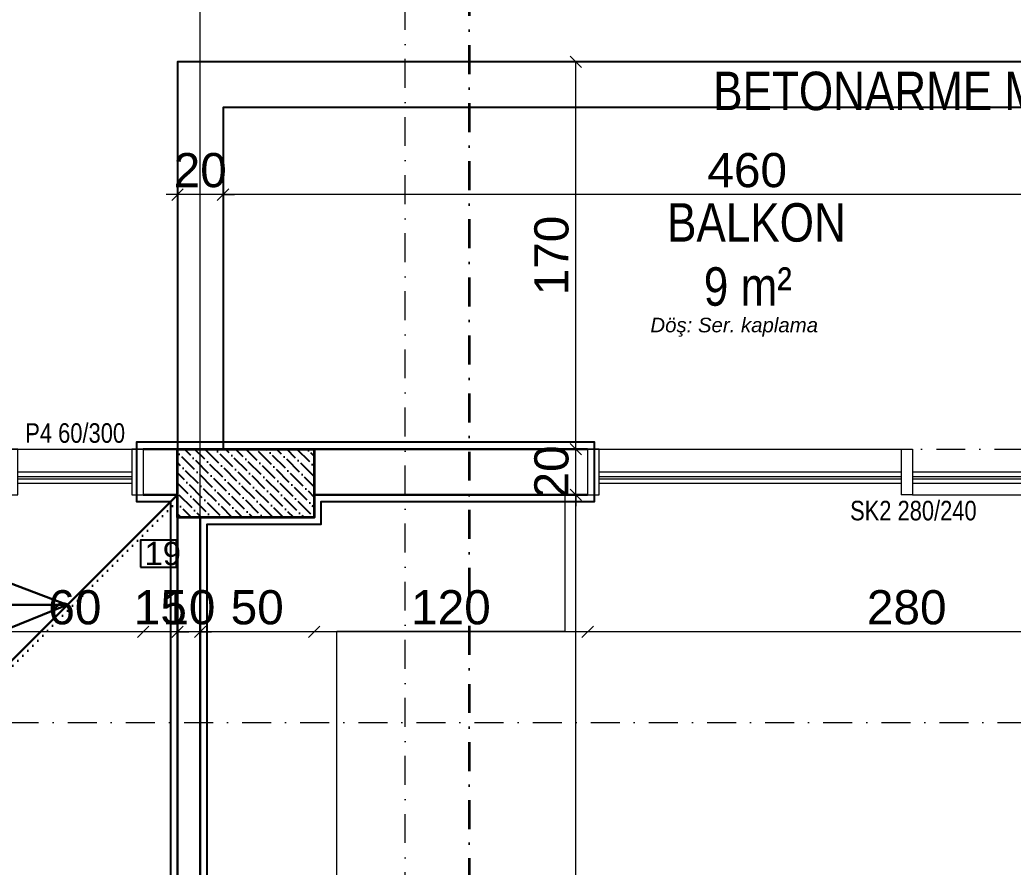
# Model space of a CAD drawing. Header units: millimetres. Extents: x 708 to 46452, y -4963 to 3960.
# Drawn here: x 15733.6 to 16169.5, y 3039.8 to 3411.8 of the extents above; entities that cross this region are included whole.
import ezdxf

# ---------------------------------------------------------------- set-up
doc = ezdxf.new("R2010")
doc.units = ezdxf.units.MM
for name, pattern in [('ACAD_ISO07W100', [3, 0, -3]), ('DASHDOT', [25.4, 12.7, -6.35, 0, -6.35]), ('DUZ', [0])]:
    doc.linetypes.add(name, pattern=pattern)
for name, color, linetype, lineweight in [('00_DUVAR', 22, 'Continuous', 30), ('00_IC_OLCU', 139, 'Continuous', 20), ('00_KOLON', 2, 'Continuous', 35), ('00_PENCERE', 103, 'Continuous', 13), ('01- TEFRİŞ', 252, 'Continuous', 9), ('aks ve noktalılar', 129, 'DASHDOT', 13), ('kesit çizgisi', 4, 'DASHDOT', 35), ('merdiven', 255, 'Continuous', 30), ('yYAZI', 221, 'Continuous', 30), ('ölçü yatay', 150, 'DUZ', 18)]:
    doc.layers.add(name, color=color, linetype=linetype, lineweight=lineweight)
for name, color, linetype in [('00_YAZI', 214, 'Continuous'), ('DUVARTARAMA', 7, 'Continuous'), ('PENCERE', 3, 'Continuous'), ('SIVA', 135, 'Continuous'), ('sıva', 70, 'Continuous')]:
    doc.layers.add(name, color=color, linetype=linetype)
doc.styles.add('ARIAL2', font='arial.ttf', dxfattribs={"width": 0.8})
doc.styles.add('ARİAL NARROW', font='ARIALN.TTF', dxfattribs={"width": 0.8})
doc.styles.add('mimari altlik$0$194_PTB_WET_B1$0$Standard', font='arial.ttf')
doc.styles.get("Standard").update_dxf_attribs({"font": 'arial.ttf'})
doc.dimstyles.new('ALP_OLCU', dxfattribs={"dimscale": 0, "dimtxt": 15, "dimasz": 5, "dimexe": 0.18, "dimexo": 0.06, "dimgap": 3, "dimtad": 1, "dimdec": 0, "dimrnd": 0.1, "dimzin": 9, "dimdsep": 46, "dimtxsty": 'Standard', "dimblk": 'OBLIQUE', "dimcen": 0, "dimse1": 1, "dimse2": 1, "dimclrd": 256, "dimclre": 256, "dimclrt": 53, "dimadec": 0, "dimazin": 0, "dimtfac": 1, "dimtdec": 0, "dimtix": 1, "dimtmove": 1, "dimatfit": 3, "dimldrblk": 'ARCHTICK', "dimfxl": 0.18, "dimtolj": 1, "dimlwd": -1, "dimarcsym": 0})

# ---------------------------------------------------------------- blocks, each defined once
blk = doc.blocks.new('TRHHT')
for points in [[(5310.02, -1796.23), (5325.88, -1796.23), (5325.88, -1784.38), (5310.02, -1784.38)], [(5397.49, -1796.23), (5413.35, -1796.23), (5413.35, -1784.38), (5397.49, -1784.38)], [(5427.49, -1796.23), (5443.35, -1796.23), (5443.35, -1784.38), (5427.49, -1784.38)], [(5457.49, -1796.23), (5473.35, -1796.23), (5473.35, -1784.38), (5457.49, -1784.38)], [(5487.49, -1796.23), (5503.35, -1796.23), (5503.35, -1784.38), (5487.49, -1784.38)], [(5517.49, -1796.23), (5533.35, -1796.23), (5533.35, -1784.38), (5517.49, -1784.38)], [(5547.49, -1796.23), (5563.35, -1796.23), (5563.35, -1784.38), (5547.49, -1784.38)], [(5577.49, -1796.23), (5593.35, -1796.23), (5593.35, -1784.38), (5577.49, -1784.38)], [(5607.49, -1796.23), (5623.35, -1796.23), (5623.35, -1784.38), (5607.49, -1784.38)], [(5635.49, -1796.23), (5651.35, -1796.23), (5651.35, -1784.38), (5635.49, -1784.38)], [(5729.24, -1814.72), (5745.1, -1814.72), (5745.1, -1802.88), (5729.24, -1802.88)], [(5297.76, -1895.35), (5313.62, -1895.35), (5313.62, -1883.51), (5297.76, -1883.51)], [(5297.76, -1925.35), (5313.62, -1925.35), (5313.62, -1913.51), (5297.76, -1913.51)], [(5297.76, -1955.35), (5313.62, -1955.35), (5313.62, -1943.51), (5297.76, -1943.51)], [(5297.76, -1985.35), (5313.62, -1985.35), (5313.62, -1973.51), (5297.76, -1973.51)], [(5297.76, -2015.35), (5313.62, -2015.35), (5313.62, -2003.51), (5297.76, -2003.51)], [(5297.76, -2045.35), (5313.62, -2045.35), (5313.62, -2033.51), (5297.76, -2033.51)], [(5297.76, -2075.35), (5313.62, -2075.35), (5313.62, -2063.51), (5297.76, -2063.51)], [(5297.76, -2105.35), (5313.62, -2105.35), (5313.62, -2093.51), (5297.76, -2093.51)]]:
    blk.add_lwpolyline(points, close=True)
at = {"layer": 'merdiven'}
for p, q in [((5697.17, -1831.28), (5345.49, -1831.28)), ((5345.49, -1831.28), (5345.49, -2107.96)), ((5295.49, -1897.96), (5395.49, -1897.96)), ((5295.49, -1927.96), (5395.49, -1927.96)), ((5295.49, -1957.96), (5395.49, -1957.96)), ((5295.49, -1987.96), (5395.49, -1987.96)), ((5295.49, -2017.96), (5395.49, -2017.96)), ((5295.49, -2047.96), (5395.49, -2047.96)), ((5295.49, -2077.96), (5395.49, -2077.96)), ((5295.49, -2107.96), (5395.49, -2107.96))]:
    blk.add_line(p, q, dxfattribs=at)
at = {"layer": 'merdiven', "linetype": 'ACAD_ISO07W100'}
for p, q in [((5295.49, -1895.96), (5395.49, -1895.96)), ((5295.49, -1925.96), (5395.49, -1925.96)), ((5295.49, -1955.96), (5395.49, -1955.96)), ((5295.49, -1985.96), (5395.49, -1985.96)), ((5295.49, -2015.96), (5395.49, -2015.96)), ((5295.49, -2045.96), (5395.49, -2045.96)), ((5295.49, -2075.96), (5395.49, -2075.96)), ((5295.49, -2105.96), (5395.49, -2105.96))]:
    blk.add_line(p, q, dxfattribs=at)
for points in [[(5396.9, -1881.54), (5296.9, -1781.54)], [(5397.49, -1882.96), (5397.49, -1782.96)], [(5427.49, -1882.96), (5427.49, -1782.96)], [(5457.49, -1882.96), (5457.49, -1782.96)], [(5487.49, -1882.96), (5487.49, -1782.96)], [(5517.49, -1882.96), (5517.49, -1782.96)], [(5547.49, -1882.96), (5547.49, -1782.96)], [(5577.49, -1882.96), (5577.49, -1782.96)], [(5607.49, -1882.96), (5607.49, -1782.96)], [(5635.49, -1882.96), (5635.49, -1782.96)], [(5646.9, -1884.37), (5746.9, -1784.37)]]:
    blk.add_lwpolyline(points, dxfattribs=at)
at = {"layer": 'merdiven'}
for points in [[(5395.49, -1882.96), (5295.49, -1782.96)], [(5395.49, -1882.96), (5395.49, -1782.96)], [(5425.49, -1882.96), (5425.49, -1782.96)], [(5455.49, -1882.96), (5455.49, -1782.96)], [(5485.49, -1882.96), (5485.49, -1782.96)], [(5515.49, -1882.96), (5515.49, -1782.96)], [(5545.49, -1882.96), (5545.49, -1782.96)], [(5575.49, -1882.96), (5575.49, -1782.96)], [(5605.49, -1882.96), (5605.49, -1782.96)], [(5633.49, -1882.96), (5633.49, -1782.96)], [(5645.49, -1882.96), (5745.49, -1782.96)], [(5697.17, -1831.28), (5633.49, -1807.12)], [(5697.17, -1831.28), (5633.49, -1857.12)]]:
    blk.add_lwpolyline(points, dxfattribs=at)
blk.add_circle((5345.49, -2107.96), 12.59, dxfattribs=at)
at = {"layer": 'merdiven', "color": 7, "lineweight": 35, "attachment_point": 7, "style": 'mimari altlik$0$194_PTB_WET_B1$0$Standard'}
for s, insert, char_height in [('9', (5315.62, -1795.53), 10.25), ('10', (5398.87, -1795.53), 10.253), ('\\pt184.55744;11', (5430.48, -1795.53), 10.2532), ('\\pt184.55744;12', (5458.81, -1795.53), 10.2532), ('13', (5488.91, -1795.53), 10.253), ('14', (5518.21, -1795.53), 10.253), ('15', (5548.61, -1795.53), 10.253), ('16', (5578.85, -1795.53), 10.253), ('17', (5608.55, -1795.53), 10.253), ('18', (5636.94, -1795.53), 10.253), ('\\pt184.55744;19', (5731.09, -1814.03), 10.2532), ('8', (5303.36, -1894.65), 10.25), ('7', (5303.36, -1924.65), 10.25), ('6', (5303.36, -1954.65), 10.25), ('5', (5303.36, -1984.65), 10.25), ('4', (5303.36, -2014.65), 10.25), ('3', (5303.36, -2044.65), 10.25), ('2', (5303.36, -2074.65), 10.25), ('1', (5303.36, -2104.65), 10.25)]:
    blk.add_mtext_dynamic_manual_height_columns(s, width=190.3601, gutter_width=51.27, heights=[0], dxfattribs=dict(at, insert=insert, char_height=char_height))
blk = doc.blocks.new('SK2')
at = {"layer": '00_PENCERE', "lineweight": 15}
for p, q in [((199457.02, 67246.83), (199452.02, 67246.83)), ((199452.02, 67246.83), (199452.02, 67226.83)), ((199457.02, 67226.83), (199457.02, 67246.83)), ((199457.02, 67246.83), (199594.52, 67246.83)), ((199589.52, 67246.83), (199589.52, 67226.83)), ((199594.52, 67246.83), (199594.52, 67226.83)), ((199727.02, 67226.83), (199727.02, 67246.83)), ((199732.02, 67246.83), (199727.02, 67246.83)), ((199732.02, 67226.83), (199732.02, 67246.83)), ((199457.02, 67236.83), (199589.52, 67236.83)), ((199594.52, 67236.83), (199727.02, 67236.83)), ((199457.02, 67234.83), (199589.52, 67234.83)), ((199457.02, 67233.83), (199589.52, 67233.83)), ((199594.52, 67234.83), (199727.02, 67234.83)), ((199594.52, 67233.83), (199727.02, 67233.83)), ((199457.02, 67231.83), (199589.52, 67231.83)), ((199594.52, 67231.83), (199727.02, 67231.83)), ((199452.02, 67226.83), (199457.02, 67226.83)), ((199594.52, 67226.83), (199589.52, 67226.83)), ((199594.52, 67226.83), (199732.02, 67226.83))]:
    blk.add_line(p, q, dxfattribs=at)
at = {"layer": '00_PENCERE', "insert": (199567.17, 67215.44), "char_height": 8.5938, "width": 97.8459, "attachment_point": 7, "style": 'ARIAL2'}
blk.add_mtext('SK2 280/240', dxfattribs=at)
blk = doc.blocks.new('WER')
at = {"layer": '00_PENCERE', "lineweight": 15}
for p, q in [((6940.02, -1957.96), (6960.02, -1957.96)), ((6940.02, -1957.96), (6940.02, -1962.96)), ((6960.02, -1962.96), (6960.02, -1957.96)), ((6940.02, -2012.96), (6940.02, -1962.96)), ((6940.02, -1962.96), (6960.02, -1962.96)), ((6950.02, -2012.96), (6950.02, -1962.96)), ((6952.02, -2012.96), (6952.02, -1962.96)), ((6953.02, -2012.96), (6953.02, -1962.96)), ((6955.02, -2012.96), (6955.02, -1962.96)), ((6960.02, -2012.96), (6940.02, -2012.96)), ((6940.02, -2012.96), (6940.02, -2017.96)), ((6960.02, -2017.96), (6960.02, -2012.96)), ((6940.02, -2017.96), (6960.02, -2017.96))]:
    blk.add_line(p, q, dxfattribs=at)
at = {"layer": '00_PENCERE', "insert": (6937.36, -2009.72), "char_height": 8.594, "width": 97.8459, "attachment_point": 7, "rotation": 90, "style": 'ARIAL2'}
blk.add_mtext('P4 60/300 ', dxfattribs=at)
blk = doc.blocks.new('KOLON')
at = {"layer": 'DUVARTARAMA'}
h = blk.add_hatch(dxfattribs=at)
h.set_pattern_fill('ANSI36', color=8)
h.paths.add_polyline_path([(549.39, 3102.43), (579.39, 3102.43), (579.39, 3042.43), (549.39, 3042.43)])
at = {"layer": '00_KOLON'}
blk.add_lwpolyline([(549.39, 3102.43), (579.39, 3102.43), (579.39, 3042.43), (549.39, 3042.43), (549.39, 3102.43)], dxfattribs=at)
blk = doc.blocks.new('_Oblique')
at = {"color": 0, "linetype": 'ByBlock', "lineweight": -2}
blk.add_line((-0.5, -0.5), (0.5, 0.5), dxfattribs=at)
blk = doc.blocks.new('*D696')
at = {"layer": '00_IC_OLCU', "transparency": 16777216}
blk.add_line((16302.78, 3607.9), (15802.78, 3607.9), dxfattribs=at)
at = {"layer": 'Defpoints', "color": 0, "transparency": 16777216}
for p in [(15802.78, 3607.9), (15802.78, 3393.33), (16302.78, 3393.33)]:
    blk.add_point(p, dxfattribs=at)
at = {"layer": '00_IC_OLCU', "transparency": 16777216, "xscale": 5, "yscale": 5, "zscale": 5, "rotation": 180}
blk.add_blockref('_Oblique', (15802.78, 3607.9), dxfattribs=at)
at = {"layer": '00_IC_OLCU', "transparency": 16777216, "xscale": 5, "yscale": 5, "zscale": 5}
blk.add_blockref('_Oblique', (16302.78, 3607.9), dxfattribs=at)
at = {"layer": '00_IC_OLCU', "color": 53, "transparency": 16777216, "insert": (16052.78, 3618.55), "char_height": 15, "attachment_point": 5}
blk.add_mtext('\\A1;500', dxfattribs=at)
blk = doc.blocks.new('_ArchTick')
at = {"color": 0, "linetype": 'ByBlock', "const_width": 0.15}
blk.add_lwpolyline([(-0.5, -0.5), (0.5, 0.5)], dxfattribs=at)
blk = doc.blocks.new('*D697')
at = {"layer": '00_IC_OLCU', "transparency": 16777216}
blk.add_line((15802.78, 3607.9), (15332.78, 3607.9), dxfattribs=at)
at = {"layer": 'Defpoints', "color": 0, "transparency": 16777216}
for p in [(15332.78, 3607.9), (15802.78, 3393.33), (15332.78, 3223.33)]:
    blk.add_point(p, dxfattribs=at)
at = {"layer": '00_IC_OLCU', "transparency": 16777216, "xscale": 5, "yscale": 5, "zscale": 5, "rotation": 180}
blk.add_blockref('_Oblique', (15332.78, 3607.9), dxfattribs=at)
at = {"layer": '00_IC_OLCU', "transparency": 16777216, "xscale": 5, "yscale": 5, "zscale": 5}
blk.add_blockref('_Oblique', (15802.78, 3607.9), dxfattribs=at)
at = {"layer": '00_IC_OLCU', "color": 53, "transparency": 16777216, "insert": (15567.78, 3618.55), "char_height": 15, "attachment_point": 5}
blk.add_mtext('\\A1;470', dxfattribs=at)
blk = doc.blocks.new('*D700')
at = {"layer": '00_IC_OLCU', "transparency": 16777216}
blk.add_line((16262.78, 3585.41), (15982.78, 3585.41), dxfattribs=at)
at = {"layer": 'Defpoints', "color": 0, "transparency": 16777216}
for p in [(15982.78, 3585.41), (15982.78, 3223.33), (16262.78, 3223.33)]:
    blk.add_point(p, dxfattribs=at)
at = {"layer": '00_IC_OLCU', "transparency": 16777216, "xscale": 5, "yscale": 5, "zscale": 5, "rotation": 180}
blk.add_blockref('_Oblique', (15982.78, 3585.41), dxfattribs=at)
at = {"layer": '00_IC_OLCU', "transparency": 16777216, "xscale": 5, "yscale": 5, "zscale": 5}
blk.add_blockref('_Oblique', (16262.78, 3585.41), dxfattribs=at)
at = {"layer": '00_IC_OLCU', "color": 53, "transparency": 16777216, "insert": (16122.78, 3596.07), "char_height": 15, "attachment_point": 5}
blk.add_mtext('\\A1;280', dxfattribs=at)
blk = doc.blocks.new('*D701')
at = {"layer": '00_IC_OLCU', "transparency": 16777216}
blk.add_line((15982.78, 3585.41), (15787.78, 3585.41), dxfattribs=at)
at = {"layer": 'Defpoints', "color": 0, "transparency": 16777216}
for p in [(15787.78, 3585.41), (15787.78, 3223.33), (15982.78, 3223.33)]:
    blk.add_point(p, dxfattribs=at)
at = {"layer": '00_IC_OLCU', "transparency": 16777216, "xscale": 5, "yscale": 5, "zscale": 5, "rotation": 180}
blk.add_blockref('_Oblique', (15787.78, 3585.41), dxfattribs=at)
at = {"layer": '00_IC_OLCU', "transparency": 16777216, "xscale": 5, "yscale": 5, "zscale": 5}
blk.add_blockref('_Oblique', (15982.78, 3585.41), dxfattribs=at)
at = {"layer": '00_IC_OLCU', "color": 53, "transparency": 16777216, "insert": (15885.28, 3596.07), "char_height": 15, "attachment_point": 5}
blk.add_mtext('\\A1;195', dxfattribs=at)
blk = doc.blocks.new('*D702')
at = {"layer": '00_IC_OLCU', "transparency": 16777216}
blk.add_line((15787.78, 3585.41), (15727.78, 3585.41), dxfattribs=at)
at = {"layer": 'Defpoints', "color": 0, "transparency": 16777216}
for p in [(15727.78, 3585.41), (15727.78, 3223.33), (15787.78, 3223.33)]:
    blk.add_point(p, dxfattribs=at)
at = {"layer": '00_IC_OLCU', "transparency": 16777216, "xscale": 5, "yscale": 5, "zscale": 5, "rotation": 180}
blk.add_blockref('_Oblique', (15727.78, 3585.41), dxfattribs=at)
at = {"layer": '00_IC_OLCU', "transparency": 16777216, "xscale": 5, "yscale": 5, "zscale": 5}
blk.add_blockref('_Oblique', (15787.78, 3585.41), dxfattribs=at)
at = {"layer": '00_IC_OLCU', "color": 53, "transparency": 16777216, "insert": (15757.78, 3596.07), "char_height": 15, "attachment_point": 5}
blk.add_mtext('\\A1;60', dxfattribs=at)
blk = doc.blocks.new('*D734')
at = {"layer": '00_IC_OLCU', "transparency": 16777216}
blk.add_line((14857.99, 2048.33), (14857.99, 3393.33), dxfattribs=at)
at = {"layer": 'Defpoints', "color": 0, "transparency": 16777216}
for p in [(14857.99, 3393.33), (15802.78, 3393.33), (15162.78, 2048.33)]:
    blk.add_point(p, dxfattribs=at)
at = {"layer": '00_IC_OLCU', "transparency": 16777216, "xscale": 5, "yscale": 5, "zscale": 5}
for p, rotation in [((14857.99, 3393.33), 90), ((14857.99, 2048.33), 270)]:
    blk.add_blockref('_Oblique', p, dxfattribs=dict(at, rotation=rotation))
at = {"layer": '00_IC_OLCU', "color": 53, "transparency": 16777216, "insert": (14847.32, 2720.83), "char_height": 15, "attachment_point": 5, "rotation": 90}
blk.add_mtext('\\A1;1345', dxfattribs=at)
blk = doc.blocks.new('*D740')
at = {"layer": '00_IC_OLCU', "transparency": 16777216}
blk.add_line((14887.7, 3223.33), (14887.7, 3393.33), dxfattribs=at)
at = {"layer": 'Defpoints', "color": 0, "transparency": 16777216}
for p in [(14887.7, 3393.33), (15802.78, 3393.33), (14887.7, 3223.33)]:
    blk.add_point(p, dxfattribs=at)
at = {"layer": '00_IC_OLCU', "transparency": 16777216, "xscale": 5, "yscale": 5, "zscale": 5}
for p, rotation in [((14887.7, 3393.33), 90), ((14887.7, 3223.33), 270)]:
    blk.add_blockref('_Oblique', p, dxfattribs=dict(at, rotation=rotation))
at = {"layer": '00_IC_OLCU', "color": 53, "transparency": 16777216, "insert": (14877.04, 3308.33), "char_height": 15, "attachment_point": 5, "rotation": 90}
blk.add_mtext('\\A1;170', dxfattribs=at)
blk = doc.blocks.new('*D744')
at = {"layer": '00_IC_OLCU', "transparency": 16777216}
blk.add_line((14918.15, 3223.33), (14918.15, 3393.33), dxfattribs=at)
at = {"layer": 'Defpoints', "color": 0, "transparency": 16777216}
for p in [(14918.15, 3393.33), (15802.78, 3393.33), (15332.78, 3223.33)]:
    blk.add_point(p, dxfattribs=at)
at = {"layer": '00_IC_OLCU', "transparency": 16777216, "xscale": 5, "yscale": 5, "zscale": 5}
for p, rotation in [((14918.15, 3393.33), 90), ((14918.15, 3223.33), 270)]:
    blk.add_blockref('_Oblique', p, dxfattribs=dict(at, rotation=rotation))
at = {"layer": '00_IC_OLCU', "color": 53, "transparency": 16777216, "insert": (14907.5, 3308.33), "char_height": 15, "attachment_point": 5, "rotation": 90}
blk.add_mtext('\\A1;170', dxfattribs=at)
blk = doc.blocks.new('*D747')
at = {"layer": '00_IC_OLCU', "transparency": 16777216}
blk.add_line((14951.98, 3028.33), (14951.98, 3393.33), dxfattribs=at)
at = {"layer": 'Defpoints', "color": 0, "transparency": 16777216}
for p in [(14951.98, 3393.33), (15802.78, 3393.33), (15342.78, 3028.33)]:
    blk.add_point(p, dxfattribs=at)
at = {"layer": '00_IC_OLCU', "transparency": 16777216, "xscale": 5, "yscale": 5, "zscale": 5}
for p, rotation in [((14951.98, 3393.33), 90), ((14951.98, 3028.33), 270)]:
    blk.add_blockref('_Oblique', p, dxfattribs=dict(at, rotation=rotation))
at = {"layer": '00_IC_OLCU', "color": 53, "transparency": 16777216, "insert": (14941.31, 3210.83), "char_height": 15, "attachment_point": 5, "rotation": 90}
blk.add_mtext('\\A1;365', dxfattribs=at)
blk = doc.blocks.new('*D766')
at = {"layer": '00_IC_OLCU', "transparency": 16777216}
blk.add_line((15977.63, 2728.14), (15977.63, 3203.33), dxfattribs=at)
at = {"layer": 'Defpoints', "color": 0, "transparency": 16777216}
for p in [(15977.63, 3203.33), (15982.78, 3203.33), (16162.78, 2728.14)]:
    blk.add_point(p, dxfattribs=at)
at = {"layer": '00_IC_OLCU', "transparency": 16777216, "xscale": 5, "yscale": 5, "zscale": 5}
for p, rotation in [((15977.63, 3203.33), 90), ((15977.63, 2728.14), 270)]:
    blk.add_blockref('_Oblique', p, dxfattribs=dict(at, rotation=rotation))
at = {"layer": '00_IC_OLCU', "color": 53, "transparency": 16777216, "insert": (15967, 2965.73), "char_height": 15, "attachment_point": 5, "rotation": 90}
blk.add_mtext('\\A1;475', dxfattribs=at)
blk = doc.blocks.new('*D767')
at = {"layer": '00_IC_OLCU', "transparency": 16777216}
for p, q in [((15977.63, 3223.33), (15977.63, 3228.33)), ((15977.63, 3203.33), (15977.63, 3223.33)), ((15977.63, 3203.33), (15977.63, 3198.33))]:
    blk.add_line(p, q, dxfattribs=at)
at = {"layer": 'Defpoints', "color": 0, "transparency": 16777216}
for p in [(15977.63, 3223.33), (15982.78, 3223.33), (15982.78, 3203.33)]:
    blk.add_point(p, dxfattribs=at)
at = {"layer": '00_IC_OLCU', "transparency": 16777216, "xscale": 5, "yscale": 5, "zscale": 5}
for p, rotation in [((15977.63, 3223.33), 270), ((15977.63, 3203.33), 90)]:
    blk.add_blockref('_Oblique', p, dxfattribs=dict(at, rotation=rotation))
at = {"layer": '00_IC_OLCU', "color": 53, "transparency": 16777216, "insert": (15966.97, 3213.33), "char_height": 15, "attachment_point": 5, "rotation": 90}
blk.add_mtext('\\A1;20', dxfattribs=at)
blk = doc.blocks.new('*D768')
at = {"layer": '00_IC_OLCU', "transparency": 16777216}
blk.add_line((15977.63, 3223.33), (15977.63, 3393.33), dxfattribs=at)
at = {"layer": 'Defpoints', "color": 0, "transparency": 16777216}
for p in [(15977.63, 3393.33), (15990.78, 3393.33), (15982.78, 3223.33)]:
    blk.add_point(p, dxfattribs=at)
at = {"layer": '00_IC_OLCU', "transparency": 16777216, "xscale": 5, "yscale": 5, "zscale": 5}
for p, rotation in [((15977.63, 3393.33), 90), ((15977.63, 3223.33), 270)]:
    blk.add_blockref('_Oblique', p, dxfattribs=dict(at, rotation=rotation))
at = {"layer": '00_IC_OLCU', "color": 53, "transparency": 16777216, "insert": (15966.97, 3308.33), "char_height": 15, "attachment_point": 5, "rotation": 90}
blk.add_mtext('\\A1;170', dxfattribs=at)
blk = doc.blocks.new('*D791')
at = {"layer": '00_IC_OLCU', "transparency": 16777216}
blk.add_line((16282.78, 3335.06), (15822.78, 3335.06), dxfattribs=at)
at = {"layer": 'Defpoints', "color": 0, "transparency": 16777216}
for p in [(15822.78, 3373.33), (16282.78, 3373.33), (15822.78, 3335.06)]:
    blk.add_point(p, dxfattribs=at)
at = {"layer": '00_IC_OLCU', "transparency": 16777216, "xscale": 5, "yscale": 5, "zscale": 5, "rotation": 180}
blk.add_blockref('_Oblique', (15822.78, 3335.06), dxfattribs=at)
at = {"layer": '00_IC_OLCU', "transparency": 16777216, "xscale": 5, "yscale": 5, "zscale": 5}
blk.add_blockref('_Oblique', (16282.78, 3335.06), dxfattribs=at)
at = {"layer": '00_IC_OLCU', "color": 53, "transparency": 16777216, "insert": (16052.78, 3345.72), "char_height": 15, "attachment_point": 5}
blk.add_mtext('\\A1;460', dxfattribs=at)
blk = doc.blocks.new('*D792')
at = {"layer": '00_IC_OLCU', "transparency": 16777216}
for p, q in [((15802.78, 3335.06), (15797.78, 3335.06)), ((15822.78, 3335.06), (15802.78, 3335.06)), ((15822.78, 3335.06), (15827.78, 3335.06))]:
    blk.add_line(p, q, dxfattribs=at)
at = {"layer": 'Defpoints', "color": 0, "transparency": 16777216}
for p in [(15802.78, 3393.33), (15822.78, 3373.33), (15802.78, 3335.06)]:
    blk.add_point(p, dxfattribs=at)
at = {"layer": '00_IC_OLCU', "transparency": 16777216, "xscale": 5, "yscale": 5, "zscale": 5}
blk.add_blockref('_Oblique', (15802.78, 3335.06), dxfattribs=at)
at = {"layer": '00_IC_OLCU', "transparency": 16777216, "xscale": 5, "yscale": 5, "zscale": 5, "rotation": 180}
blk.add_blockref('_Oblique', (15822.78, 3335.06), dxfattribs=at)
at = {"layer": '00_IC_OLCU', "color": 53, "transparency": 16777216, "insert": (15812.78, 3345.72), "char_height": 15, "attachment_point": 5}
blk.add_mtext('\\A1;20', dxfattribs=at)
blk = doc.blocks.new('*D795')
at = {"layer": '00_IC_OLCU', "transparency": 16777216}
blk.add_line((16262.78, 3143.17), (15982.78, 3143.17), dxfattribs=at)
at = {"layer": 'Defpoints', "color": 0, "transparency": 16777216}
for p in [(15982.78, 3213.33), (16262.78, 3203.33), (15982.78, 3143.17)]:
    blk.add_point(p, dxfattribs=at)
at = {"layer": '00_IC_OLCU', "transparency": 16777216, "xscale": 5, "yscale": 5, "zscale": 5, "rotation": 180}
blk.add_blockref('_Oblique', (15982.78, 3143.17), dxfattribs=at)
at = {"layer": '00_IC_OLCU', "transparency": 16777216, "xscale": 5, "yscale": 5, "zscale": 5}
blk.add_blockref('_Oblique', (16262.78, 3143.17), dxfattribs=at)
at = {"layer": '00_IC_OLCU', "color": 53, "transparency": 16777216, "insert": (16122.78, 3153.82), "char_height": 15, "attachment_point": 5}
blk.add_mtext('\\A1;280', dxfattribs=at)
blk = doc.blocks.new('*D796')
at = {"layer": '00_IC_OLCU', "transparency": 16777216}
blk.add_line((15982.78, 3143.17), (15862.78, 3143.17), dxfattribs=at)
at = {"layer": 'Defpoints', "color": 0, "transparency": 16777216}
for p in [(15982.78, 3213.33), (15862.78, 3193.33), (15862.78, 3143.17)]:
    blk.add_point(p, dxfattribs=at)
at = {"layer": '00_IC_OLCU', "transparency": 16777216, "xscale": 5, "yscale": 5, "zscale": 5, "rotation": 180}
blk.add_blockref('_Oblique', (15862.78, 3143.17), dxfattribs=at)
at = {"layer": '00_IC_OLCU', "transparency": 16777216, "xscale": 5, "yscale": 5, "zscale": 5}
blk.add_blockref('_Oblique', (15982.78, 3143.17), dxfattribs=at)
at = {"layer": '00_IC_OLCU', "color": 53, "transparency": 16777216, "insert": (15922.78, 3153.82), "char_height": 15, "attachment_point": 5}
blk.add_mtext('\\A1;120', dxfattribs=at)
blk = doc.blocks.new('*D797')
at = {"layer": '00_IC_OLCU', "transparency": 16777216}
blk.add_line((15862.78, 3143.17), (15812.78, 3143.17), dxfattribs=at)
at = {"layer": 'Defpoints', "color": 0, "transparency": 16777216}
for p in [(15812.78, 3193.33), (15862.78, 3193.33), (15812.78, 3143.17)]:
    blk.add_point(p, dxfattribs=at)
at = {"layer": '00_IC_OLCU', "transparency": 16777216, "xscale": 5, "yscale": 5, "zscale": 5, "rotation": 180}
blk.add_blockref('_Oblique', (15812.78, 3143.17), dxfattribs=at)
at = {"layer": '00_IC_OLCU', "transparency": 16777216, "xscale": 5, "yscale": 5, "zscale": 5}
blk.add_blockref('_Oblique', (15862.78, 3143.17), dxfattribs=at)
at = {"layer": '00_IC_OLCU', "color": 53, "transparency": 16777216, "insert": (15837.78, 3153.82), "char_height": 15, "attachment_point": 5}
blk.add_mtext('\\A1;50', dxfattribs=at)
blk = doc.blocks.new('*D798')
at = {"layer": '00_IC_OLCU', "transparency": 16777216}
for p, q in [((15802.78, 3143.17), (15797.78, 3143.17)), ((15812.78, 3143.17), (15802.78, 3143.17)), ((15812.78, 3143.17), (15817.78, 3143.17))]:
    blk.add_line(p, q, dxfattribs=at)
at = {"layer": 'Defpoints', "color": 0, "transparency": 16777216}
for p in [(15802.78, 3203.33), (15812.78, 3193.33), (15802.78, 3143.17)]:
    blk.add_point(p, dxfattribs=at)
at = {"layer": '00_IC_OLCU', "transparency": 16777216, "xscale": 5, "yscale": 5, "zscale": 5}
blk.add_blockref('_Oblique', (15802.78, 3143.17), dxfattribs=at)
at = {"layer": '00_IC_OLCU', "transparency": 16777216, "xscale": 5, "yscale": 5, "zscale": 5, "rotation": 180}
blk.add_blockref('_Oblique', (15812.78, 3143.17), dxfattribs=at)
at = {"layer": '00_IC_OLCU', "color": 53, "transparency": 16777216, "insert": (15807.78, 3153.82), "char_height": 15, "attachment_point": 5}
blk.add_mtext('\\A1;10', dxfattribs=at)
blk = doc.blocks.new('*D799')
at = {"layer": '00_IC_OLCU', "transparency": 16777216}
for p, q in [((15787.78, 3143.17), (15782.78, 3143.17)), ((15802.78, 3143.17), (15787.78, 3143.17)), ((15802.78, 3143.17), (15807.78, 3143.17))]:
    blk.add_line(p, q, dxfattribs=at)
at = {"layer": 'Defpoints', "color": 0, "transparency": 16777216}
for p in [(15787.78, 3203.33), (15802.78, 3203.33), (15787.78, 3143.17)]:
    blk.add_point(p, dxfattribs=at)
at = {"layer": '00_IC_OLCU', "transparency": 16777216, "xscale": 5, "yscale": 5, "zscale": 5}
blk.add_blockref('_Oblique', (15787.78, 3143.17), dxfattribs=at)
at = {"layer": '00_IC_OLCU', "transparency": 16777216, "xscale": 5, "yscale": 5, "zscale": 5, "rotation": 180}
blk.add_blockref('_Oblique', (15802.78, 3143.17), dxfattribs=at)
at = {"layer": '00_IC_OLCU', "color": 53, "transparency": 16777216, "insert": (15795.28, 3153.82), "char_height": 15, "attachment_point": 5}
blk.add_mtext('\\A1;15', dxfattribs=at)
blk = doc.blocks.new('*D800')
at = {"layer": '00_IC_OLCU', "transparency": 16777216}
blk.add_line((15787.78, 3143.17), (15727.78, 3143.17), dxfattribs=at)
at = {"layer": 'Defpoints', "color": 0, "transparency": 16777216}
for p in [(15727.78, 3203.33), (15787.78, 3203.33), (15727.78, 3143.17)]:
    blk.add_point(p, dxfattribs=at)
at = {"layer": '00_IC_OLCU', "transparency": 16777216, "xscale": 5, "yscale": 5, "zscale": 5, "rotation": 180}
blk.add_blockref('_Oblique', (15727.78, 3143.17), dxfattribs=at)
at = {"layer": '00_IC_OLCU', "transparency": 16777216, "xscale": 5, "yscale": 5, "zscale": 5}
blk.add_blockref('_Oblique', (15787.78, 3143.17), dxfattribs=at)
at = {"layer": '00_IC_OLCU', "color": 53, "transparency": 16777216, "insert": (15757.78, 3153.82), "char_height": 15, "attachment_point": 5}
blk.add_mtext('\\A1;60', dxfattribs=at)
blk = doc.blocks.new('RERG')
at = {"layer": '00_IC_OLCU'}
for base, p1, p2, picture, middle in [((15332.78, 3607.9), (15802.78, 3393.33), (15332.78, 3223.33), '*D697', (15567.78, 3618.55)), ((15802.78, 3607.9), (16302.78, 3393.33), (15802.78, 3393.33), '*D696', (16052.78, 3618.55)), ((15727.78, 3585.41), (15787.78, 3223.33), (15727.78, 3223.33), '*D702', (15757.78, 3596.07)), ((15787.78, 3585.41), (15982.78, 3223.33), (15787.78, 3223.33), '*D701', (15885.28, 3596.07)), ((15982.78, 3585.41), (16262.78, 3223.33), (15982.78, 3223.33), '*D700', (16122.78, 3596.07)), ((15802.78, 3335.06), (15822.78, 3373.33), (15802.78, 3393.33), '*D792', (15812.78, 3345.72)), ((15822.78, 3335.06), (16282.78, 3373.33), (15822.78, 3373.33), '*D791', (16052.78, 3345.72)), ((15862.78, 3143.17), (15982.78, 3213.33), (15862.78, 3193.33), '*D796', (15922.78, 3153.82)), ((15982.78, 3143.17), (16262.78, 3203.33), (15982.78, 3213.33), '*D795', (16122.78, 3153.82)), ((15727.78, 3143.17), (15787.78, 3203.33), (15727.78, 3203.33), '*D800', (15757.78, 3153.82)), ((15787.78, 3143.17), (15802.78, 3203.33), (15787.78, 3203.33), '*D799', (15795.28, 3153.82)), ((15802.78, 3143.17), (15812.78, 3193.33), (15802.78, 3203.33), '*D798', (15807.78, 3153.82)), ((15812.78, 3143.17), (15862.78, 3193.33), (15812.78, 3193.33), '*D797', (15837.78, 3153.82))]:
    dim = blk.add_linear_dim(base=base, p1=p1, p2=p2, dimstyle='ALP_OLCU', override={"dimscale": 1}, dxfattribs=at)
    dim.commit()
    dim.dimension.update_dxf_attribs({"geometry": picture, "text_midpoint": middle})
for base, p1, p2, picture, middle in [((14857.99, 3393.33), (15162.78, 2048.33), (15802.78, 3393.33), '*D734', (14847.32, 2720.83)), ((14887.7, 3393.33), (14887.7, 3223.33), (15802.78, 3393.33), '*D740', (14877.04, 3308.33)), ((14918.15, 3393.33), (15332.78, 3223.33), (15802.78, 3393.33), '*D744', (14907.5, 3308.33)), ((14951.98, 3393.33), (15342.78, 3028.33), (15802.78, 3393.33), '*D747', (14941.31, 3210.83)), ((15977.63, 3393.33), (15982.78, 3223.33), (15990.78, 3393.33), '*D768', (15966.97, 3308.33)), ((15977.63, 3223.33), (15982.78, 3203.33), (15982.78, 3223.33), '*D767', (15966.97, 3213.33)), ((15977.63, 3203.33), (16162.78, 2728.14), (15982.78, 3203.33), '*D766', (15967, 2965.73))]:
    dim = blk.add_linear_dim(base=base, p1=p1, p2=p2, angle=90, dimstyle='ALP_OLCU', override={"dimscale": 1}, dxfattribs=at)
    dim.commit()
    dim.dimension.update_dxf_attribs({"geometry": picture, "text_midpoint": middle})

msp = doc.modelspace()

# ---------------------------------------------------------------- linework, layer by layer
for points in [[(16302.776, 3223.33), (16302.776, 3393.33), (15802.776, 3393.33), (15802.776, 3223.33)], [(16282.776, 3223.33), (16282.776, 3373.33), (15822.776, 3373.33), (15822.776, 3223.33)]]:
    msp.add_lwpolyline(points)
at = {"layer": '00_DUVAR'}
for p, q in [((15787.776, 3203.33), (15802.776, 3203.33)), ((15802.776, 2758.33), (15802.776, 3203.33)), ((15862.776, 3203.33), (15982.776, 3203.33)), ((15812.776, 2728.138), (15812.776, 3193.33))]:
    msp.add_line(p, q, dxfattribs=at)
msp.add_lwpolyline([(15787.776, 3223.33), (15982.776, 3223.33)], dxfattribs=at)
at = {"layer": '00_IC_OLCU'}
msp.add_lwpolyline([(15812.776, 1698.934), (15812.776, 3688.783)], dxfattribs=at)
at = {"layer": '01- TEFRİŞ'}
for p, q in [((15972.776, 3203.33), (15972.776, 3143.33)), ((15972.776, 3143.33), (15872.776, 3143.33))]:
    msp.add_line(p, q, dxfattribs=at)
msp.add_lwpolyline([(16162.776, 2728.138), (16162.776, 2788.138), (15872.776, 2788.138), (15872.776, 3143.33)], dxfattribs=at)
at = {"layer": 'aks ve noktalılar'}
for points in [[(15902.776, 1698.934), (15902.776, 3688.783)], [(14811.185, 3223.33), (15982.776, 3223.33)], [(15982.776, 3223.33), (16582.776, 3223.33)], [(14811.185, 3103.33), (16582.776, 3103.33)]]:
    msp.add_lwpolyline(points, dxfattribs=at)
at = {"layer": 'kesit çizgisi', "lineweight": 35}
msp.add_line((15930.811, 3757.723), (15930.811, 1524.286), dxfattribs=at)
at = {"layer": 'SIVA'}
msp.add_lwpolyline([(15782.776, 2695.33), (15815.776, 2695.33), (15815.776, 2715.138), (16165.776, 2715.138), (16165.776, 2731.138), (15815.776, 2731.138), (15815.776, 3190.33), (15865.776, 3190.33), (15865.776, 3200.33), (15985.776, 3200.33), (15985.776, 3226.33), (15784.776, 3226.33), (15784.776, 3200.33), (15799.776, 3200.33), (15799.776, 2761.33), (15779.776, 2761.33), (15779.776, 2758.33)], dxfattribs=at)

# ---------------------------------------------------------------- block references
at = {"layer": '00_KOLON', "rotation": 90}
msp.add_blockref('KOLON', (18905.208, 2643.938), dxfattribs=at)
at = {"layer": 'PENCERE', "rotation": 270}
msp.add_blockref('WER', (17745.733, 10163.348), dxfattribs=at)
at = {"layer": 'PENCERE'}
msp.add_blockref('TRHHT', (10057.287, 4986.286), dxfattribs=at)
at = {"layer": 'sıva'}
msp.add_blockref('SK2', (-183469.241, -64023.503), dxfattribs=at)
at = {"layer": 'ölçü yatay'}
msp.add_blockref('RERG', (0, 0), dxfattribs=at)

# ---------------------------------------------------------------- texts
at = {"layer": '00_YAZI', "char_height": 16.875, "width": 303.06029, "style": 'ARİAL NARROW'}
for s, insert, attachment_point in [('{\\W1;BETONARME MOTİF}', (16225.792, 3371.919), 9), ('{\\W1;BALKON\\P   9 m²}', (16017.619, 3286.065), 7)]:
    msp.add_mtext(s, dxfattribs=dict(at, insert=insert, attachment_point=attachment_point))
at = {"layer": 'yYAZI', "insert": (16010.313, 3281.021), "char_height": 6.4, "width": 95.25986, "attachment_point": 1}
msp.add_mtext('{\\fArial|b0|i1|c162|p34;Döş: Ser. kaplama}', dxfattribs=at)

doc.saveas('drawing.dxf')
